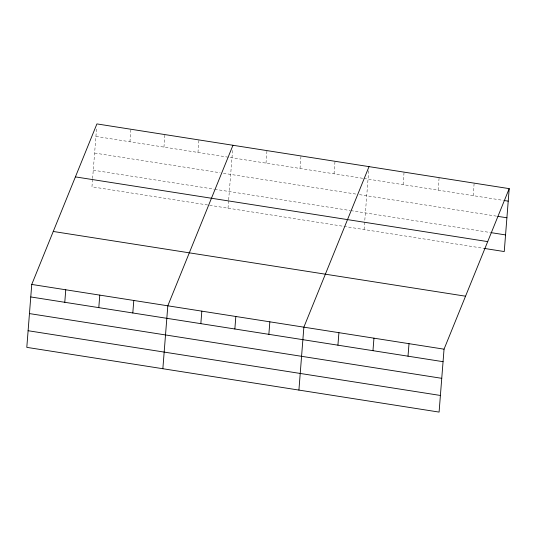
<?xml version="1.0" encoding="UTF-8"?>
<svg xmlns="http://www.w3.org/2000/svg" width="536" height="536" viewBox="0 0 536 536"><rect width="100%" height="100%" fill="white"/><g stroke="black" fill="none" stroke-linecap="round" stroke-linejoin="round"><path stroke-width="0.4" stroke-dasharray="2.68 2.01" d="M92.547 179.339L91.958 186.823L483.874 248.356M92.607 178.508L96.648 127.24M129.94 141.759L130.918 129.25M163.949 147.099L164.934 134.59M197.965 152.438L198.95 139.93M228.014 208.182L228.604 200.699M228.664 199.868L232.704 148.606M265.997 163.118L266.975 150.609M300.006 168.458L300.991 155.949M334.022 173.798L335.007 161.289M364.071 229.549L368.755 169.966M403.079 184.639L404.064 172.136M438.126 190.146L439.111 177.637M473.167 195.647L474.152 183.138M95.924 136.419L363.173 178.374M363.984 178.501L503.324 200.384M94.611 153.048L220.142 172.76M223.385 173.269L356.199 194.119M359.435 194.628L497.127 216.249M93.264 170.187L213.931 189.134M214.742 189.262L349.988 210.494M350.799 210.621L490.072 232.49"/><path stroke-width="0.8" d="M31.751 284.442L26.8 347.362L439.091 412.09L444.043 349.177L509.2 188.639L96.909 123.91L31.751 284.442L444.043 349.177M64.782 302.291L65.767 289.782M98.798 307.63L99.783 295.122M132.807 312.97L133.792 300.462M162.857 368.721L167.808 305.808L232.966 145.269M200.839 323.657L201.824 311.148M234.855 328.997L235.833 316.488M268.864 334.337L269.849 321.828M298.914 390.081L303.865 327.168L369.023 166.629M337.928 345.177L338.913 332.668M372.969 350.678L373.954 338.169M408.017 356.185L409.002 343.677M509.2 188.639L504.249 251.558L484.691 248.483M504.142 200.511L508.215 201.147M497.944 216.376L506.909 217.784M490.889 232.617L505.555 234.922M75.409 176.887L487.7 241.615M53.252 231.465L465.543 296.2M30.766 296.951L443.058 361.686M29.46 313.587L441.751 378.322M28.107 330.725L440.404 395.461"/></g></svg>
